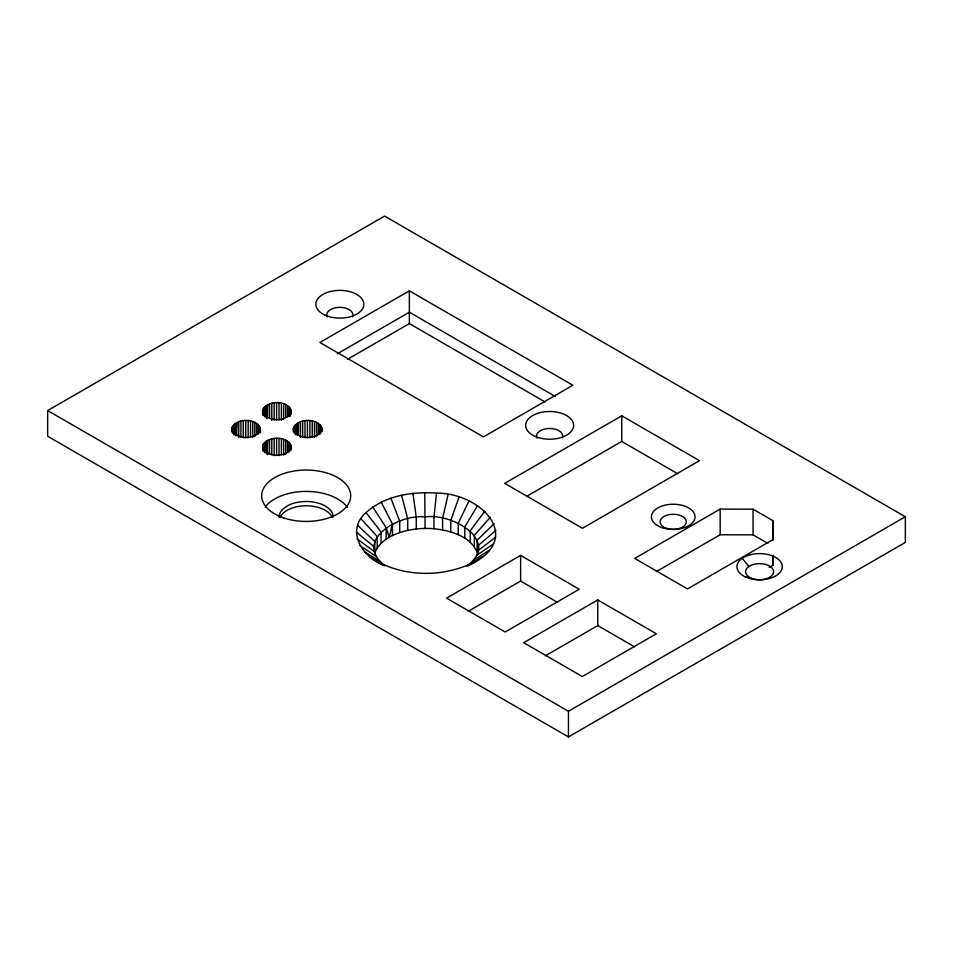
<?xml version="1.0" encoding="UTF-8"?>
<svg xmlns="http://www.w3.org/2000/svg" width="953" height="953" viewBox="0 0 953 953"><rect width="100%" height="100%" fill="white"/><g stroke="black" fill="none" stroke-linecap="round" stroke-linejoin="round"><path stroke-width="1.43" d="M260.395 428.409C258.084 440.465 234.533 440.512 231.639 428.767C235.26 416.39 262.504 417.736 260.395 432.686M291.249 410.6C288.938 422.655 265.387 422.703 262.492 410.946C265.947 399.081 291.547 399.7 291.249 413.447M291.249 446.218C288.938 458.286 265.387 458.322 262.492 446.576C265.947 434.711 291.547 435.33 291.249 449.077M322.102 428.409C319.791 440.465 296.24 440.512 293.345 428.767C296.8 416.89 322.388 417.521 322.102 431.256M466.672 566.237C501.659 540.268 450.698 512.583 425.098 516.991C400.236 513.667 352.348 539.982 384.786 565.701C363.081 558.482 344.903 531.035 366 512.571C384.929 495.56 411.958 491.462 436.545 493.106C481.503 492.868 525.913 539.136 468.173 565.737M235.939 435.843L236.749 422.584L236.749 435.414M266.792 418.022L267.602 404.775L267.602 417.593M266.792 453.652L267.602 440.393L267.602 454.652M297.741 434.365L298.456 422.584L298.456 435.414M436.545 493.106L433.96 517.324L433.96 528.724C450.662 530.595 471.938 536.384 477.81 554.158M448.065 494.69L442.597 518.503L442.597 529.904M381.212 502.148L392.457 524.102L389.193 537.242C382.999 540.899 377.376 546.021 374.803 552.871L374.803 541.471L357.673 525.317M458.953 497.371L450.769 520.517L450.769 531.917M468.9 501.075L458.226 523.304L458.226 534.704M477.62 505.698L464.766 526.771L464.766 538.171M484.863 511.106L470.198 530.821L470.198 542.221M490.426 517.145L474.368 535.348L474.368 546.748M494.13 523.638L477.143 540.22L477.143 551.62M495.882 530.404L478.466 545.295L478.466 552.418M478.275 550.417L495.631 537.23M476.583 555.456L493.38 543.949M473.45 560.245L489.199 550.346M468.959 564.676L483.207 556.242M47.65 410.588L384.559 216.081L905.35 516.752L905.35 542.412L568.441 736.919L47.65 436.248L47.65 410.588L568.441 711.272L905.35 516.752M409.349 290.832L319.874 342.484L483.397 436.891L572.872 385.238L409.349 290.832L409.349 323.603L545.152 402.011M337.362 353.766L409.349 312.203L555.396 396.531M347.642 359.233L409.349 323.603M621.749 415.794L504.697 483.374L582.45 528.26L699.502 460.68L621.749 415.794L621.749 441.442L526.568 496.406M520.624 555.408L446.576 598.162L505.197 632.006L579.233 589.252L520.624 555.408L520.624 581.056L468.28 611.278M720.17 509.093L634.71 558.434L687.53 588.93L772.99 539.589L772.812 520.6L753.061 509.2L720.17 509.093L720.17 534.752L656.391 571.574M597.745 599.937L523.709 642.691L582.319 676.535L656.367 633.781L597.745 599.937L597.745 625.597L545.402 655.807M769.166 567.452L772.99 565.248L772.99 555.265M433.96 528.724C418.665 527.605 402.75 529.761 389.193 537.242L386.179 527.736L372.837 506.984M475.571 561.46C443.443 578.078 401.499 577.744 370.979 557.612M720.17 534.752L753.061 534.859L767.868 543.401M745.043 576.744A22.693 13.104 0 0 0 781.948 568.965A22.693 13.104 0 0 0 751.822 554.396A22.693 13.104 0 0 0 745.043 576.744L750.642 577.875A13.961 8.065 0 0 0 773.36 573.087A13.961 8.065 0 0 0 754.812 564.116A13.961 8.065 0 0 0 750.642 577.875M621.749 441.442L677.833 473.82M520.624 581.056L557.576 602.391M597.745 625.597L634.71 646.932M378.984 562.651L383.714 565.379M364.558 551.87L379.973 561.4M359.912 545.581L376.483 556.683M357.172 538.933L374.434 551.692M356.41 532.108L373.862 546.569M360.901 518.73L377.221 536.539L377.221 547.939M742.208 558.291L748.891 566.511M366 512.571L381.057 531.917L381.057 543.317M390.873 498.205L399.712 521.148L399.712 532.548M401.558 495.262L407.729 518.932L407.729 530.333M412.959 493.392L416.27 517.539L416.27 528.939M297.396 434.568L296.728 423.585L296.728 434.985M266.626 418.129L265.875 405.764L265.875 417.164M266.626 453.747L265.875 441.394L265.875 452.794M235.689 434.568L235.022 423.585L235.022 434.985M424.728 492.665L425.098 528.391M772.907 556.481L772.99 565.248M772.812 520.6L772.812 540.554M753.061 509.2L753.061 534.859M568.441 711.272L568.441 736.919M392.457 524.102L392.457 535.503M386.179 527.736L386.179 539.136M321.745 427.015L321.745 431.292M320.982 425.681L320.982 432.805M319.839 424.43L319.839 434.413M318.338 423.323L318.338 434.723M316.539 422.358L316.539 436.617M314.49 421.595L314.49 437.272M312.239 421.047L312.239 436.724M309.868 420.714L309.868 437.82M307.426 420.63L307.426 437.725M305.008 420.773L305.008 437.88M302.649 421.166L302.649 436.843M300.445 421.774L300.445 437.451M295.323 424.728L295.323 434.711M294.263 426.003L294.263 433.127M293.595 427.361L293.595 431.638M293.345 428.767L293.345 431.614M290.891 409.206L290.891 414.9M290.891 444.825L290.891 450.531M290.129 407.86L290.129 416.413M290.129 443.49L290.129 450.614M288.985 406.621L288.985 416.592M288.985 442.24L288.985 452.222M287.484 405.501L287.484 416.902M287.484 441.132L287.484 452.532M285.686 404.548L285.686 417.378M285.686 440.179L285.686 454.426M283.637 403.786L283.637 419.463M283.637 439.416L283.637 455.081M281.397 403.238L281.397 420.333M281.397 438.856L281.397 454.533M279.015 402.905L279.015 420.011M279.015 438.535L279.015 455.629M276.584 402.821L276.584 419.916M276.584 438.44L276.584 455.546M274.154 402.964L274.154 420.07M274.154 438.594L274.154 455.689M271.796 403.345L271.796 420.452M271.796 438.976L271.796 454.652M269.592 403.953L269.592 418.212M269.592 439.583L269.592 453.831M264.469 406.919L264.469 416.89M264.469 442.549L264.469 452.52M263.409 408.194L263.409 415.317M263.409 443.812L263.409 450.948M262.742 409.552L262.742 415.246M262.742 445.17L262.742 450.876M260.038 427.015L260.038 432.722M259.276 425.681L259.276 432.805M258.132 424.43L258.132 434.413M256.631 423.323L256.631 434.723M254.832 422.358L254.832 436.617M252.783 421.595L252.783 437.272M250.544 421.047L250.544 436.724M248.161 420.714L248.161 437.82M245.731 420.63L245.731 437.725M243.301 420.773L243.301 437.88M240.942 421.166L240.942 436.843M238.738 421.774L238.738 437.451M233.616 424.728L233.616 434.711M232.556 426.003L232.556 433.127M231.901 427.361L231.901 431.638M231.639 428.767L231.639 431.614M279.146 517.11A27.053 15.617 0 0 1 306.199 501.492A27.053 15.617 0 0 1 333.24 517.11M280.063 517.348A27.053 15.617 0 0 1 306.199 505.769A27.053 15.617 0 0 1 332.323 517.348M265.184 507.127A44.505 25.695 0 0 1 306.473 491.414A44.505 25.695 0 0 1 347.416 507.425M327.201 316.884A13.092 7.553 0 0 1 339.852 307.366A13.092 7.553 0 0 1 352.491 316.884M537.004 438.011A13.092 7.553 0 0 1 549.643 428.493A13.092 7.553 0 0 1 562.282 438.011M283.696 517.908A44.505 25.695 0 0 0 350.692 495.905A44.505 25.695 0 0 0 284.185 473.403A44.505 25.695 0 0 0 283.696 517.908M325.378 315.3A23.992 13.854 0 0 0 363.665 305.949A23.992 13.854 0 0 0 330.5 291.475A23.992 13.854 0 0 0 325.378 315.3M535.777 436.665A23.992 13.854 0 0 0 573.539 426.646A23.992 13.854 0 0 0 539.624 412.78A23.992 13.854 0 0 0 535.777 436.665M662.311 527.736A21.812 12.592 0 0 0 695.035 516.824A21.812 12.592 0 0 0 662.311 505.924A21.812 12.592 0 0 0 662.311 527.736M666.671 528.355A13.092 7.553 0 0 0 686.303 521.815A13.092 7.553 0 0 0 666.671 515.275A13.092 7.553 0 0 0 666.671 528.355"/></g></svg>
